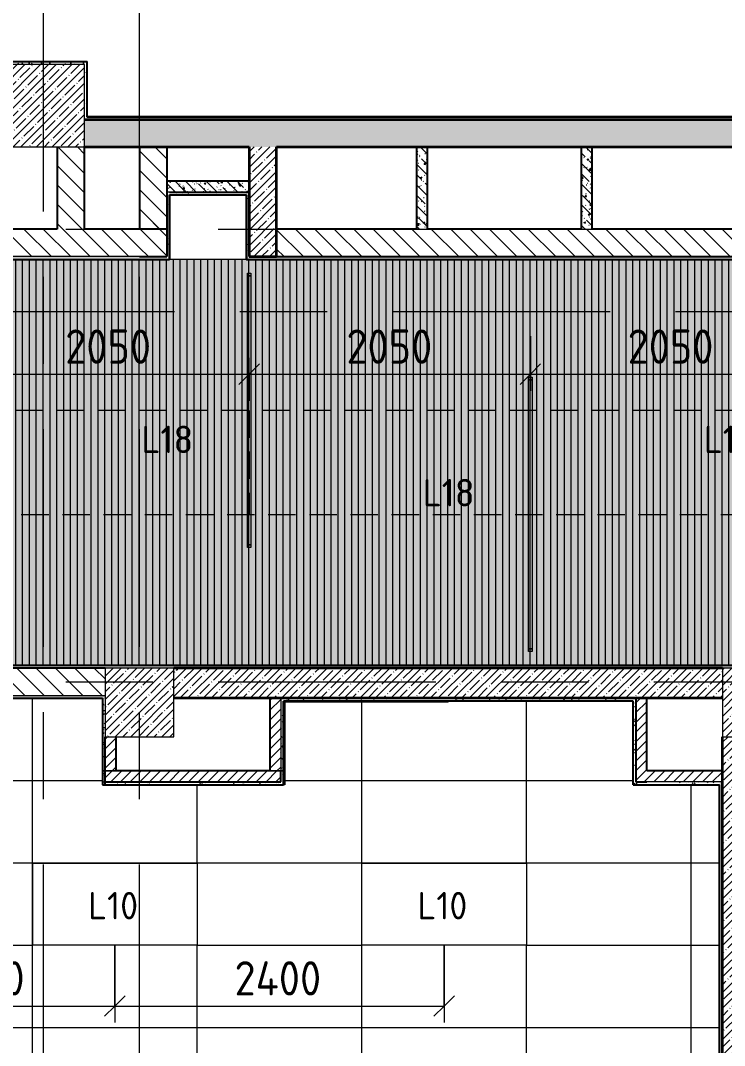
# Model space of a CAD drawing. Header units: millimetres. Extents: x 35098 to 231722, y -8553 to 29000.
# Drawn here: x 60293 to 65425, y 5148 to 12622 of the extents above; entities that cross this region are included whole.
import ezdxf

# ---------------------------------------------------------------- set-up
doc = ezdxf.new("R2010")
doc.units = ezdxf.units.MM
doc.linetypes.add('ADSK_Штрих_ш2 п1', pattern=[300, 200, -100])
doc.linetypes.add('Осевая', pattern=[3175, 635, -476.25, 1587.5, -476.25])
for name, color, linetype, lineweight in [('A-ANNO-DIMS', 7, 'Continuous', 9), ('A-ANNO-DIMS-100', 7, 'Continuous', 9), ('A-CLNG-PATT', 7, 'Continuous', 9), ('A-DETL-1', 7, 'ADSK_Штрих_ш2 п1', 9), ('A-WALL', 7, 'Continuous', 9), ('E-LITE-EQPM-IDEN', 7, 'Continuous', 9), ('I-WALL', 7, 'Continuous', 9), ('S-COLS', 7, 'Continuous', 9), ('Оси-2', 7, 'Осевая', 9)]:
    doc.layers.add(name, color=color, linetype=linetype, lineweight=lineweight)
for name, color, linetype, lineweight, true_color in [('A-ANNO-NOTE', 1, 'Continuous', 9, 0xff0000), ('A-CLNG-1', 7, 'Continuous', 9, 0xc0c0c0), ('A-WALL-1', 7, 'Continuous', 25, 0x3c3c3c), ('A-WALL-3', 7, 'Continuous', 35, 0x3c3c3c), ('A-WALL-FNSH-2', 7, 'Continuous', 13, 0x3c3c3c), ('E-LITE-EQPM-1', 1, 'Continuous', 9, 0xff0000)]:
    doc.layers.add(name, color=color, linetype=linetype, lineweight=lineweight, true_color=true_color)
doc.layers.add('A-CLNG-PATT-1', color=7, linetype='Continuous', lineweight=9, transparency=1)
doc.styles.add('GOST Common', font='GOST_Common.ttf', dxfattribs={"height": 200})
doc.styles.add('ISOCPEUR', font='isocpeur.ttf', dxfattribs={"width": 0.9, "height": 250})
doc.dimstyles.new('ISO-2_5_0_9К_БОЛЬШОЙ', dxfattribs={"dimscale": 304.8, "dimtxt": 248.995294, "dimasz": 0.492126, "dimexe": 0.393701, "dimexo": 0.984252, "dimgap": 0, "dimtad": 1, "dimdec": 0, "dimrnd": 10, "dimzin": 0, "dimdsep": 46, "dimtxsty": 'ISOCPEUR', "dimblk1": 'OBLIQUE', "dimblk2": 'OBLIQUE', "dimsah": 1, "dimcen": 0.09, "dimdle": 0.393701, "dimazin": 0, "dimtfac": 1, "dimtdec": 4, "dimtix": 1, "dimtmove": 0, "dimatfit": 3, "dimfxl": 1, "dimtvp": 1, "dimtolj": 1, "dimtzin": 0, "dimarcsym": 2})
doc.dimstyles.new('ISO-2_5_0_9К_БОЛЬШОЙ_1', dxfattribs={"dimscale": 304.8, "dimtxt": 248.995294, "dimasz": 0.492126, "dimexe": 0.393701, "dimexo": 0.984252, "dimgap": 0, "dimtad": 1, "dimdec": 0, "dimrnd": 10, "dimzin": 0, "dimdsep": 46, "dimtxsty": 'ISOCPEUR', "dimblk1": 'OBLIQUE', "dimblk2": 'OBLIQUE', "dimsah": 1, "dimcen": 0.09, "dimdle": 0.393701, "dimazin": 0, "dimtfac": 1, "dimtdec": 4, "dimtix": 1, "dimtmove": 2, "dimatfit": 3, "dimfxl": 1, "dimtvp": 1, "dimtolj": 1, "dimtzin": 0, "dimarcsym": 2})
pattern_1 = [(45, (0, 0), (-57.02463, 57.02463), []), (45, (57.025, 0), (-57.02463, 57.02463), [100.806, -20.161, 3.353, -16.808])]
pattern_2 = [(135, (0, 0), (-70.71068, -70.71068), [])]
pattern_3 = [(45, (0, 0), (-35.35534, 35.35534), [])]
pattern_4 = [(135, (0, 0), (-75.43415, -75.43415), [106.68, -17.78, 3.556, -17.78]), (135, (0, 75.39), (-75.43415, -75.43415), []), (50, (0, 0), (127.52922, -11.15758), [13.335, -146.685]), (355, (0, 0), (-24.66966, 133.74002), [10.668, -117.348]), (100.451, (10.63, -0.93), (102.85973, 122.58178), [11.333, -124.663]), (46.184, (0, 35.56), (189.75516, -29.43036), [20.002, -220.027]), (96.636, (15.81, 33.1), (166.1822, 173.1996), [17, -186.995]), (351.184, (0, 35.56), (166.18393, 173.1976), [16.002, -176.022]), (21, (17.78, 26.67), (106.13027, -71.58603), [13.335, -146.685]), (326, (17.78, 26.67), (43.26188, 128.93175), [10.668, -117.348]), (71.451, (26.62, 20.7), (149.39198, 57.34505), [11.333, -124.663]), (37.5, (0, 0), (2.162228, 59.188357), [3.353, -112.573, 3.353, -115.773, -117.792]), (37.5, (0, 0), (2.162228, 59.188357), [-235.052, 3.353, -114.44]), (7.5, (0, 0), (46.77386, 70.12615), [3.353, -64.567, 3.353, -109.906, -44.894]), (7.5, (0, 0), (46.77386, 70.12615), [-181.178, 3.353, -41.542]), (327.5, (-39.65, 0), (94.91367, -4.010093), [3.353, -41.097, 3.353, -135.331, -184.023]), (327.5, (-39.65, 0), (94.91367, -4.010093), [-183.134, 3.353, -180.67]), (317.5, (-57.43, 0), (103.69057, 17.79882), [3.353, -54.432, 3.353, -88.748, -130.683]), (317.5, (-57.43, 0), (103.69057, 17.79882), [-149.885, 3.353, -127.33])]
pattern_5 = [(0, (0, 0), (121.92, 30.48), [10.058, -81.382, 10.058, -81.382, -487.68]), (0, (0, 0), (121.92, 30.48), [-182.88, 10.058, -172.822, 10.058, -81.382, -213.36]), (0, (0, 0), (121.92, 30.48), [-457.2, 10.058, -50.902, 10.058, -142.342]), (120, (45.72, 15.24), (-87.356454, 90.345817), [10.058, -81.382, 10.058, -81.382, -487.68]), (120, (45.72, 15.24), (-87.356454, 90.345817), [-182.88, 10.058, -172.822, 10.058, -81.382, -213.36]), (120, (45.72, 15.24), (-87.356454, 90.345817), [-457.2, 10.058, -50.902, 10.058, -142.342]), (240, (60.96, 76.2), (-34.563546, -120.825817), [10.058, -81.382, 10.058, -81.382, -487.68]), (240, (60.96, 76.2), (-34.563546, -120.825817), [-182.88, 10.058, -172.822, 10.058, -81.382, -213.36]), (240, (60.96, 76.2), (-34.563546, -120.825817), [-457.2, 10.058, -50.902, 10.058, -142.342])]

# ---------------------------------------------------------------- blocks, each defined once
blk = doc.blocks.new('BSC_Колонна _Прямоугольная - 500х500-V4-План расстановки осветительного оборудования 2 этажа в осях 12-23')
at = {"layer": 'S-COLS'}
h = blk.add_hatch(dxfattribs=at)
h.set_pattern_fill('FP_5', color=256, style=0, pattern_type=2)
h.set_pattern_definition([(45, (-61160, -7650), (-57.02463, 57.02463), []), (45, (-61102.975, -7650), (-57.02463, 57.02463), [100.806, -20.161, 3.353, -16.808])])
h.paths.add_polyline_path([(-250, -250), (250, -250), (250, 250), (-250, 250)])
for p, q in [((250, 250), (-250, 250)), ((-250, 250), (-250, -250)), ((250, -250), (250, 250)), ((-250, -250), (250, -250))]:
    blk.add_line(p, q, dxfattribs=at)
blk = doc.blocks.new('BSC_Колонна _Прямоугольная - 500х500-V13-План расстановки осветительного оборудования 2 этажа в осях 12-23')
at = {"layer": 'S-COLS'}
h = blk.add_hatch(dxfattribs=at)
h.set_pattern_fill('FP_14', color=256, style=0, pattern_type=2)
h.set_pattern_definition([(45, (-65660, -7650), (-57.02463, 57.02463), []), (45, (-65602.975, -7650), (-57.02463, 57.02463), [100.806, -20.161, 3.353, -16.808])])
h.paths.add_polyline_path([(-250, -250), (250, -250), (250, 250), (-250, 250)])
for p, q in [((250, 250), (-250, 250)), ((-250, 250), (-250, -250)), ((250, -250), (250, 250)), ((-250, -250), (250, -250))]:
    blk.add_line(p, q, dxfattribs=at)
blk = doc.blocks.new('BSC_Колонна _Прямоугольная - 600х600-V20-План расстановки осветительного оборудования 2 этажа в осях 12-23')
at = {"layer": 'S-COLS'}
h = blk.add_hatch(dxfattribs=at)
h.set_pattern_fill('FP_29', color=256, style=0, pattern_type=2)
h.set_pattern_definition([(45, (-60460, -12000), (-57.02463, 57.02463), []), (45, (-60402.975, -12000), (-57.02463, 57.02463), [100.806, -20.161, 3.353, -16.808])])
h.paths.add_polyline_path([(-300, -300), (300, -300), (300, 300), (-300, 300), (-300, -83.9)])
for p, q in [((300, 300), (-300, 300)), ((-300, 300), (-300, -300)), ((300, -300), (300, 300)), ((-300, -300), (300, -300))]:
    blk.add_line(p, q, dxfattribs=at)
blk = doc.blocks.new('Downlight - Strip - 2000 мм-V43-План расстановки осветительного оборудования 2 этажа в осях 12-23')
at = {"layer": 'E-LITE-EQPM-1'}
for p, q in [((-1000, -231.3), (-1000, -205.9)), ((-1000, -205.9), (-980.9, -205.9)), ((-980.9, -231.3), (-980.9, -205.9)), ((-980.9, -205.9), (956.4, -205.9)), ((-980.9, -205.9), (-980.9, -231.3)), ((-980.9, -231.3), (-980.9, -205.9)), ((-980.9, -205.9), (956.4, -205.9)), ((956.6, -205.9), (981, -205.9)), ((956.6, -205.9), (981, -205.9)), ((981, -205.9), (981, -231.3)), ((981, -231.3), (981, -205.9)), ((981, -205.9), (1000, -205.9)), ((981, -205.9), (981, -231.3)), ((1000, -205.9), (1000, -231.3)), ((-980.9, -231.3), (-1000, -231.3)), ((950.8, -231.3), (-980.9, -231.3)), ((950.8, -231.3), (-980.9, -231.3)), ((981, -231.3), (951, -231.3)), ((981, -231.3), (951, -231.3)), ((1000, -231.3), (981, -231.3))]:
    blk.add_line(p, q, dxfattribs=at)
blk = doc.blocks.new('Downlight - Strip - 2000 мм-27655400-План расстановки осветительного оборудования 2 этажа в осях 12-23')
at = {"layer": 'E-LITE-EQPM-1'}
for p, q in [((-1000, -231.3), (-1000, -205.9)), ((-1000, -205.9), (-980.9, -205.9)), ((-980.9, -231.3), (-980.9, -205.9)), ((-980.9, -205.9), (981, -205.9)), ((-980.9, -205.9), (-980.9, -231.3)), ((-980.9, -231.3), (-980.9, -205.9)), ((-980.9, -205.9), (981, -205.9)), ((981, -205.9), (981, -231.3)), ((981, -231.3), (981, -205.9)), ((981, -205.9), (1000, -205.9)), ((981, -205.9), (981, -231.3)), ((1000, -205.9), (1000, -231.3)), ((-980.9, -231.3), (-1000, -231.3)), ((981, -231.3), (-980.9, -231.3)), ((981, -231.3), (-980.9, -231.3)), ((1000, -231.3), (981, -231.3))]:
    blk.add_line(p, q, dxfattribs=at)
blk = doc.blocks.new('DIMBLOCK147-План расстановки осветительного оборудования 2 этажа в осях 12-23')
at = {"layer": 'A-ANNO-DIMS-100'}
for p, q in [((59910, 10321), (59910, 9922.5)), ((59910, 10042.5), (59910, 10321)), ((61960, 9848.6), (61960, 10162.5)), ((59910, 10042.5), (61960, 10042.5)), ((61960, 10042.5), (61960, 9848.6))]:
    blk.add_line(p, q, dxfattribs=at)
at = {"layer": 'A-ANNO-DIMS-100', "lineweight": 20}
for p, q in [((59910, 10042.5), (59985, 10117.5)), ((61960, 10042.5), (62035, 10117.5)), ((59910, 10042.5), (59835, 9967.5)), ((61960, 10042.5), (61885, 9967.5))]:
    blk.add_line(p, q, dxfattribs=at)
at = {"layer": 'A-ANNO-DIMS-100', "color": 0, "insert": (60619, 10369.1), "char_height": 250, "width": 758.478, "attachment_point": 1, "line_spacing_factor": 1.149209, "style": 'ISOCPEUR'}
blk.add_mtext('2050', dxfattribs=at)
blk = doc.blocks.new('_Oblique')
at = {"color": 0, "linetype": 'ByBlock', "lineweight": -2}
blk.add_line((-0.5, -0.5), (0.5, 0.5), dxfattribs=at)
blk = doc.blocks.new('DIMBLOCK148-План расстановки осветительного оборудования 2 этажа в осях 12-23')
at = {"layer": 'A-ANNO-DIMS-100'}
for p, q in [((64010, 10321), (64010, 9922.5)), ((64010, 10042.5), (64010, 10321)), ((61960, 9848.6), (61960, 10162.5)), ((61960, 10042.5), (64010, 10042.5)), ((61960, 10042.5), (61960, 9848.6))]:
    blk.add_line(p, q, dxfattribs=at)
at = {"layer": 'A-ANNO-DIMS-100', "lineweight": 20}
for p, q in [((61960, 10042.5), (62035, 10117.5)), ((64010, 10042.5), (64085, 10117.5)), ((61960, 10042.5), (61885, 9967.5)), ((64010, 10042.5), (63935, 9967.5))]:
    blk.add_line(p, q, dxfattribs=at)
at = {"layer": 'A-ANNO-DIMS-100', "color": 0, "insert": (62669, 10369.1), "char_height": 250, "width": 758.478, "attachment_point": 1, "line_spacing_factor": 1.149209, "style": 'ISOCPEUR'}
blk.add_mtext('2050', dxfattribs=at)
blk = doc.blocks.new('DIMBLOCK149-План расстановки осветительного оборудования 2 этажа в осях 12-23')
at = {"layer": 'A-ANNO-DIMS-100'}
for p, q in [((64010, 10321), (64010, 9922.5)), ((64010, 10042.5), (64010, 10321)), ((66060, 9848.6), (66060, 10162.5)), ((64010, 10042.5), (66060, 10042.5)), ((66060, 10042.5), (66060, 9848.6))]:
    blk.add_line(p, q, dxfattribs=at)
at = {"layer": 'A-ANNO-DIMS-100', "lineweight": 20}
for p, q in [((64010, 10042.5), (64085, 10117.5)), ((66060, 10042.5), (66135, 10117.5)), ((64010, 10042.5), (63935, 9967.5)), ((66060, 10042.5), (65985, 9967.5))]:
    blk.add_line(p, q, dxfattribs=at)
at = {"layer": 'A-ANNO-DIMS-100', "color": 0, "insert": (64719, 10369.1), "char_height": 250, "width": 758.478, "attachment_point": 1, "line_spacing_factor": 1.149209, "style": 'ISOCPEUR'}
blk.add_mtext('2050', dxfattribs=at)
blk = doc.blocks.new('DIMBLOCK177-План расстановки осветительного оборудования 2 этажа в осях 12-23')
at = {"layer": 'A-ANNO-DIMS-100'}
for p, q in [((60981.5, 5878.6), (60981.5, 5316.1)), ((60981.5, 5436.1), (60981.5, 5878.6)), ((58581.5, 5581.1), (58581.5, 5316.1)), ((58581.5, 5436.1), (58581.5, 5581.1)), ((58581.5, 5436.1), (60981.5, 5436.1))]:
    blk.add_line(p, q, dxfattribs=at)
at = {"layer": 'A-ANNO-DIMS-100', "lineweight": 20}
for p, q in [((58581.5, 5436.1), (58656.5, 5511.1)), ((60981.5, 5436.1), (61056.5, 5511.1)), ((58581.5, 5436.1), (58506.5, 5361.1)), ((60981.5, 5436.1), (60906.5, 5361.1))]:
    blk.add_line(p, q, dxfattribs=at)
at = {"layer": 'A-ANNO-DIMS-100', "color": 0, "insert": (59691.9, 5762.8), "char_height": 250, "width": 787.208, "attachment_point": 1, "line_spacing_factor": 1.149209, "style": 'ISOCPEUR'}
blk.add_mtext('2400', dxfattribs=at)
blk = doc.blocks.new('DIMBLOCK178-План расстановки осветительного оборудования 2 этажа в осях 12-23')
at = {"layer": 'A-ANNO-DIMS-100'}
for p, q in [((60981.5, 5878.6), (60981.5, 5316.1)), ((60981.5, 5436.1), (60981.5, 5878.6)), ((63381.5, 5878.6), (63381.5, 5316.1)), ((63381.5, 5436.1), (63381.5, 5878.6)), ((60981.5, 5436.1), (63381.5, 5436.1))]:
    blk.add_line(p, q, dxfattribs=at)
at = {"layer": 'A-ANNO-DIMS-100', "lineweight": 20}
for p, q in [((60981.5, 5436.1), (61056.5, 5511.1)), ((63381.5, 5436.1), (63456.5, 5511.1)), ((60981.5, 5436.1), (60906.5, 5361.1)), ((63381.5, 5436.1), (63306.5, 5361.1))]:
    blk.add_line(p, q, dxfattribs=at)
at = {"layer": 'A-ANNO-DIMS-100', "color": 0, "insert": (61853.5, 5762.8), "char_height": 250, "width": 787.208, "attachment_point": 1, "line_spacing_factor": 1.149209, "style": 'ISOCPEUR'}
blk.add_mtext('2400', dxfattribs=at)

msp = doc.modelspace()

# ---------------------------------------------------------------- hatches: boundary and pattern name
at = {"layer": 'A-CLNG-PATT'}
h = msp.add_hatch(dxfattribs=at)
h.set_pattern_fill('FP_47', color=256, style=0, pattern_type=2)
h.set_pattern_definition([(90, (72858.237, -5848.237), (-50, 3e-15), [])])
h.paths.add_polyline_path([(74650.8, 7921), (74729, 7921), (74729, 8301), (75459, 8301), (75459, 10879), (74015.2, 10879), (74015.2, 10868.5), (66296, 10868.5), (66296, 10880), (47239.7, 10879), (47239.7, 11679), (44781.7, 11679), (44781.7, 10879), (42401, 10879), (42401, 10209), (38761, 10209), (38761, 7921), (73196.3, 7921)])
h = msp.add_hatch(dxfattribs=at)
h.set_pattern_fill('FP_53', color=256, style=0, pattern_type=2)
h.set_pattern_definition([(180, (51981, 7679), (7e-14, -600), []), (270, (51981, 7679), (1200, 7e-14), [])])
h.paths.add_polyline_path([(64469.4, 470), (65390, 470), (65389, 7050), (64760, 7050), (64759, 7660), (62210, 7659), (62210, 7050), (60890, 7050), (60889, 7680), (56930, 7680), (56930, 7380), (56780, 7379), (56780, 475), (57160, 475), (57160, 470), (60910, 470), (60910, 475), (61690, 475), (61690, 470), (63014.9, 470)])
h.paths.add_polyline_path([(63014.9, 1078.6), (62781.8, 1078.6), (62781.8, 1678.6), (63981.8, 1678.6), (63981.8, 1078.6)])
h.paths.add_polyline_path([(61560.4, 1078.6), (60381.8, 1078.6), (60381.8, 1678.6), (61581.8, 1678.6), (61581.8, 1078.6)])
h.paths.add_polyline_path([(58651.4, 1078.6), (57981.8, 1078.6), (57981.8, 1678.6), (59181.8, 1678.6), (59181.8, 1078.6)])
h.paths.add_polyline_path([(62781.8, 3478.6), (62781.8, 4078.6), (63981.8, 4078.6), (63981.8, 3478.6)])
h.paths.add_polyline_path([(60381.8, 3478.6), (60381.8, 4078.6), (61581.8, 4078.6), (61581.8, 3478.6), (61560.4, 3478.6)])
h.paths.add_polyline_path([(59181.8, 3478.6), (57981.8, 3478.6), (57981.8, 4078.6), (59181.8, 4078.6)])
h.paths.add_polyline_path([(63981.8, 5878.6), (62781.8, 5878.6), (62781.8, 6478.6), (63981.8, 6478.6), (63981.8, 6125.4)])
h.paths.add_polyline_path([(61560.4, 5878.6), (60381.8, 5878.6), (60381.8, 6478.6), (61581.8, 6478.6), (61581.8, 5878.6)])
h.paths.add_polyline_path([(58651.4, 5878.6), (57981.8, 5878.6), (57981.8, 6478.6), (59181.8, 6478.6), (59181.8, 5878.6)])
at = {"layer": 'A-CLNG-PATT-1'}
h = msp.add_hatch(color=256, dxfattribs=at)
h.paths.add_polyline_path([(74650.8, 7921), (74729, 7921), (74729, 8301), (75459, 8301), (75459, 10879), (74015.2, 10879), (74015.2, 10868.5), (66296, 10868.5), (66296, 10880), (47239.7, 10879), (47239.7, 11679), (44781.7, 11679), (44781.7, 10879), (42401, 10879), (42401, 10209), (38761, 10209), (38761, 7921), (73509, 7921)])
h.paths.add_polyline_path([(69954.2, 10879.5), (73509, 10879.5), (73509, 10900), (66791, 10900), (66791, 10879.5), (69137, 10879.5)])
at = {"layer": 'I-WALL'}
h = msp.add_hatch(dxfattribs=at)
h.set_pattern_fill('FP_46', color=256, style=0, pattern_type=2)
h.set_pattern_definition(pattern_5)
h.paths.add_polyline_path([(60760, 12300), (60780, 12300), (60780, 12320), (60160, 12320), (60160, 12300)])
h = msp.add_hatch(dxfattribs=at)
h.set_pattern_fill('FP_46', color=256, style=0, pattern_type=2)
h.set_pattern_definition(pattern_5)
h.paths.add_polyline_path([(60780, 11900), (60780, 12300), (60760, 12300), (60760, 11900)])
h = msp.add_hatch(dxfattribs=at)
h.set_pattern_fill('FP_17', color=256, style=0, pattern_type=2)
h.set_pattern_definition(pattern_1)
h.paths.add_polyline_path([(64380, 11700), (66160, 11700), (66160, 11900), (60760, 11900), (60760, 11700), (63260, 11700)])
h.paths.add_polyline_path([(59340, 11700), (60160, 11700), (60160, 11900), (54760, 11900), (54760, 11700), (59140, 11700)])
h = msp.add_hatch(dxfattribs=at)
h.set_pattern_fill('FP_46', color=256, style=0, pattern_type=2)
h.set_pattern_definition(pattern_5)
h.paths.add_polyline_path([(65923.9, 11900), (66160, 11900), (66160, 11920), (60780, 11920), (60780, 11900), (64469.4, 11900)])
h = msp.add_hatch(dxfattribs=at)
h.set_pattern_fill('FP_19', color=256, style=0, pattern_type=2)
h.set_pattern_definition(pattern_2)
h.paths.add_polyline_path([(60760, 11100), (60760, 11700), (60560, 11700), (60560, 11100)])
h = msp.add_hatch(dxfattribs=at)
h.set_pattern_fill('FP_19', color=256, style=0, pattern_type=2)
h.set_pattern_definition(pattern_2)
h.paths.add_polyline_path([(61360, 11100), (61360, 11700), (61160, 11700), (61160, 11100)])
h = msp.add_hatch(dxfattribs=at)
h.set_pattern_fill('FP_19', color=256, style=0, pattern_type=2)
h.set_pattern_definition(pattern_2)
h.paths.add_polyline_path([(61360, 10900), (61360, 11700), (61160, 11700), (61160, 10900)])
h = msp.add_hatch(dxfattribs=at)
h.set_pattern_fill('FP_17', color=256, style=0, pattern_type=2)
h.set_pattern_definition(pattern_1)
h.paths.add_polyline_path([(62160, 10900), (62160, 11700), (61960, 11700), (61960, 10900)])
h = msp.add_hatch(dxfattribs=at)
h.set_pattern_fill('FP_24', color=256, style=0, pattern_type=2)
h.set_pattern_definition(pattern_4)
h.paths.add_polyline_path([(63260, 11100), (63260, 11700), (63180, 11700), (63180, 11100)])
h = msp.add_hatch(dxfattribs=at)
h.set_pattern_fill('FP_24', color=256, style=0, pattern_type=2)
h.set_pattern_definition(pattern_4)
h.paths.add_polyline_path([(64460, 11100), (64460, 11700), (64380, 11700), (64380, 11100)])
h = msp.add_hatch(dxfattribs=at)
h.set_pattern_fill('FP_24', color=256, style=0, pattern_type=2)
h.set_pattern_definition(pattern_4)
h.paths.add_polyline_path([(61960, 11370), (61960, 11450), (61360, 11450), (61360, 11370), (61560.4, 11370)])
h = msp.add_hatch(dxfattribs=at)
h.set_pattern_fill('FP_46', color=256, style=0, pattern_type=2)
h.set_pattern_definition(pattern_5)
h.paths.add_polyline_path([(61360, 10880), (61380, 10880), (61380, 11370), (61360, 11370), (61360, 10900)])
h = msp.add_hatch(dxfattribs=at)
h.set_pattern_fill('FP_46', color=256, style=0, pattern_type=2)
h.set_pattern_definition(pattern_5)
h.paths.add_polyline_path([(61940, 11350), (61960, 11350), (61960, 11370), (61380, 11370), (61380, 11350), (61560.4, 11350)])
h = msp.add_hatch(dxfattribs=at)
h.set_pattern_fill('FP_46', color=256, style=0, pattern_type=2)
h.set_pattern_definition(pattern_5)
h.paths.add_polyline_path([(61960, 10900), (61960, 11350), (61940, 11350), (61940, 10900)])
h = msp.add_hatch(dxfattribs=at)
h.set_pattern_fill('FP_19', color=256, style=0, pattern_type=2)
h.set_pattern_definition(pattern_2)
h.paths.add_polyline_path([(61160, 10900), (61160, 11100), (59340, 11100), (59340, 10900), (60833.2, 10900)])
h.paths.add_polyline_path([(59140, 10900), (59140, 11100), (55700, 11100), (55700, 10900), (58651.4, 10900)])
h.paths.add_polyline_path([(55500, 10900), (55500, 11100), (51910, 11100), (51910, 10900), (54287.9, 10900)])
h.paths.add_polyline_path([(51710, 10900), (51710, 11100), (47260.7, 11100), (47260.7, 10900), (49924.5, 10900)])
h = msp.add_hatch(dxfattribs=at)
h.set_pattern_fill('FP_19', color=256, style=0, pattern_type=2)
h.set_pattern_definition(pattern_2)
h.paths.add_polyline_path([(66560, 10900), (66560, 11100), (62160, 11100), (62160, 10900), (65923.9, 10900)])
h = msp.add_hatch(dxfattribs=at)
h.set_pattern_fill('FP_46', color=256, style=0, pattern_type=2)
h.set_pattern_definition(pattern_5)
h.paths.add_polyline_path([(60833.2, 10880), (61360, 10880), (61360, 10900), (47240.7, 10900), (47240.7, 10880), (60105.9, 10880)])
h = msp.add_hatch(dxfattribs=at)
h.set_pattern_fill('FP_46', color=256, style=0, pattern_type=2)
h.set_pattern_definition(pattern_5)
h.paths.add_polyline_path([(66760, 10880), (66760, 10900), (61940, 10900), (61940, 10880), (66651.1, 10880)])
h = msp.add_hatch(dxfattribs=at)
h.set_pattern_fill('FP_46', color=256, style=0, pattern_type=2)
h.set_pattern_definition(pattern_5)
h.paths.add_polyline_path([(74750, 7900), (74750, 7920), (38742.7, 7920), (38742.7, 7900), (74650.8, 7900)])
h = msp.add_hatch(dxfattribs=at)
h.set_pattern_fill('FP_19', color=256, style=0, pattern_type=2)
h.set_pattern_definition(pattern_2)
h.paths.add_polyline_path([(60910, 7700), (60910, 7900), (56910, 7900), (56910, 7700), (60105.9, 7700)])
h = msp.add_hatch(dxfattribs=at)
h.set_pattern_fill('FP_17', color=256, style=0, pattern_type=2)
h.set_pattern_definition(pattern_1)
h.paths.add_polyline_path([(65410, 7680), (65410, 7900), (61410, 7900), (61410, 7680), (65196.6, 7680)])
h = msp.add_hatch(dxfattribs=at)
h.set_pattern_fill('FP_46', color=256, style=0, pattern_type=2)
h.set_pattern_definition(pattern_5)
h.paths.add_polyline_path([(60890, 7680), (60910, 7680), (60910, 7700), (56910, 7700), (56910, 7680), (60889, 7680)])
h = msp.add_hatch(dxfattribs=at)
h.set_pattern_fill('FP_46', color=256, style=0, pattern_type=2)
h.set_pattern_definition(pattern_5)
h.paths.add_polyline_path([(60910, 7070), (60910, 7680), (60890, 7680), (60890, 7070)])
h = msp.add_hatch(dxfattribs=at)
h.set_pattern_fill('FP_21', color=256, style=0, pattern_type=2)
h.set_pattern_definition(pattern_3)
h.paths.add_polyline_path([(62190, 7150), (62190, 7680), (62110, 7680), (62110, 7150)])
h = msp.add_hatch(dxfattribs=at)
h.set_pattern_fill('FP_46', color=256, style=0, pattern_type=2)
h.set_pattern_definition(pattern_5)
h.paths.add_polyline_path([(64759, 7660), (64760, 7660), (64760, 7680), (62190, 7680), (62190, 7660), (64469.4, 7660)])
h = msp.add_hatch(dxfattribs=at)
h.set_pattern_fill('FP_46', color=256, style=0, pattern_type=2)
h.set_pattern_definition(pattern_5)
h.paths.add_polyline_path([(62210, 7050), (62210, 7660), (62190, 7660), (62190, 7050)])
h = msp.add_hatch(dxfattribs=at)
h.set_pattern_fill('FP_46', color=256, style=0, pattern_type=2)
h.set_pattern_definition(pattern_5)
h.paths.add_polyline_path([(64760, 7070), (64780, 7070), (64780, 7680), (64760, 7680), (64760, 7283.5)])
h = msp.add_hatch(dxfattribs=at)
h.set_pattern_fill('FP_21', color=256, style=0, pattern_type=2)
h.set_pattern_definition(pattern_3)
h.paths.add_polyline_path([(64860, 7070), (64860, 7680), (64780, 7680), (64780, 7070)])
h = msp.add_hatch(dxfattribs=at)
h.set_pattern_fill('FP_21', color=256, style=0, pattern_type=2)
h.set_pattern_definition(pattern_3)
h.paths.add_polyline_path([(60990, 7150), (60990, 7400), (60910, 7400), (60910, 7150)])
h = msp.add_hatch(dxfattribs=at)
h.set_pattern_fill('FP_17', color=256, style=0, pattern_type=2)
h.set_pattern_definition(pattern_1)
h.paths.add_polyline_path([(65410, 400), (65630, 400), (65630, 7400), (65410, 7400), (65410, 1492.8)])
h = msp.add_hatch(dxfattribs=at)
h.set_pattern_fill('FP_21', color=256, style=0, pattern_type=2)
h.set_pattern_definition(pattern_3)
h.paths.add_polyline_path([(61560.4, 7070), (62190, 7070), (62190, 7150), (60910, 7150), (60910, 7070)])
h = msp.add_hatch(dxfattribs=at)
h.set_pattern_fill('FP_21', color=256, style=0, pattern_type=2)
h.set_pattern_definition(pattern_3)
h.paths.add_polyline_path([(65390, 7070), (65410, 7070), (65410, 7150), (64860, 7150), (64860, 7070)])
h = msp.add_hatch(dxfattribs=at)
h.set_pattern_fill('FP_46', color=256, style=0, pattern_type=2)
h.set_pattern_definition(pattern_5)
h.paths.add_polyline_path([(62190, 7050), (62190, 7070), (60890, 7070), (60890, 7050), (61560.4, 7050)])
h = msp.add_hatch(dxfattribs=at)
h.set_pattern_fill('FP_46', color=256, style=0, pattern_type=2)
h.set_pattern_definition(pattern_5)
h.paths.add_polyline_path([(62190, 7050), (62190, 7070), (60910, 7070), (60910, 7050), (61560.4, 7050)])
h = msp.add_hatch(dxfattribs=at)
h.set_pattern_fill('FP_46', color=256, style=0, pattern_type=2)
h.set_pattern_definition(pattern_5)
h.paths.add_polyline_path([(65389, 7050), (65390, 7050), (65390, 7070), (64760, 7070), (64760, 7050)])
h = msp.add_hatch(dxfattribs=at)
h.set_pattern_fill('FP_46', color=256, style=0, pattern_type=2)
h.set_pattern_definition(pattern_5)
h.paths.add_polyline_path([(65390, 120), (65410, 120), (65410, 7070), (65390, 7070), (65390, 121)])

# ---------------------------------------------------------------- linework, layer by layer
at = {"layer": 'A-ANNO-NOTE'}
for p, q in [((60381.5, 6478.6), (61581.5, 6478.6)), ((60381.5, 5878.6), (60381.5, 6478.6)), ((61581.5, 6478.6), (61581.5, 5878.6)), ((62781.5, 6478.6), (63981.5, 6478.6)), ((62781.5, 5878.6), (62781.5, 6478.6)), ((63981.5, 6478.6), (63981.5, 5878.6)), ((61581.5, 5878.6), (60381.5, 5878.6)), ((63981.5, 5878.6), (62781.5, 5878.6))]:
    msp.add_line(p, q, dxfattribs=at)
at = {"layer": 'A-CLNG-1'}
for p, q in [((61295.2, 10879), (47239.7, 10879)), ((61295.2, 10880), (61295.2, 10879)), ((61296, 10879), (61296, 10880)), ((66216, 10879), (61296, 10879)), ((60381.8, 5878.6), (60381.8, 6478.6)), ((60381.8, 6478.6), (61581.8, 6478.6)), ((61581.8, 6478.6), (61581.8, 5878.6)), ((62781.8, 5878.6), (62781.8, 6478.6)), ((62781.8, 6478.6), (63981.8, 6478.6)), ((63981.8, 6478.6), (63981.8, 5878.6)), ((61581.8, 5878.6), (60381.8, 5878.6)), ((63981.8, 5878.6), (62781.8, 5878.6))]:
    msp.add_line(p, q, dxfattribs=at)
at = {"layer": 'A-DETL-1'}
for p, q in [((74260, 9779), (45560, 9779)), ((61960, 9779), (61960, 9021)), ((43499, 9021), (72210, 9021))]:
    msp.add_line(p, q, dxfattribs=at)
at = {"layer": 'A-WALL'}
for p, q in [((61380, 11370), (61360, 11370)), ((63180, 11100), (63260, 11100)), ((64380, 11100), (64460, 11100)), ((61160, 10900), (55500, 10900)), ((56910, 7700), (60910, 7700)), ((60889, 7679), (60889, 7680)), ((62190, 7680), (62190, 7150)), ((64759, 7659), (64759, 7660)), ((65410, 7070), (64860, 7070))]:
    msp.add_line(p, q, dxfattribs=at)
at = {"layer": 'A-WALL-1'}
for p, q in [((60780, 12320), (60140, 12320)), ((60780, 11920), (60780, 12320)), ((60780, 11920), (66140, 11920)), ((60560, 11700), (60560, 11100)), ((60760, 11100), (60760, 11700)), ((61160, 11700), (61160, 11100)), ((61360, 11700), (61360, 10900)), ((63180, 11700), (63180, 11100)), ((63260, 11100), (63260, 11700)), ((64380, 11700), (64380, 11100)), ((64460, 11100), (64460, 11700)), ((61960, 11450), (61360, 11450)), ((61380, 11370), (61960, 11370)), ((61380, 11350), (61940, 11350)), ((61380, 10880), (61380, 11350)), ((61940, 11350), (61940, 10880)), ((60560, 11100), (59340, 11100)), ((61360, 11100), (60760, 11100)), ((63180, 11100), (62160, 11100)), ((64380, 11100), (63260, 11100)), ((66560, 11100), (64460, 11100)), ((47240.7, 10880), (61380, 10880)), ((61160, 10900), (61360, 10900)), ((61940, 10880), (66780, 10880)), ((62160, 10900), (66560, 10900)), ((74750, 7920), (38742.7, 7920)), ((60910, 7900), (56910, 7900)), ((56930, 7680), (60890, 7680)), ((60890, 7680), (60890, 7050)), ((62110, 7680), (62110, 7150)), ((62210, 7050), (62210, 7660)), ((64760, 7660), (62210, 7660)), ((64760, 7050), (64760, 7660)), ((64780, 7680), (64780, 7070)), ((64860, 7150), (64860, 7680)), ((60910, 7050), (60910, 7400)), ((60990, 7150), (60990, 7400)), ((62110, 7150), (60990, 7150)), ((62190, 7070), (62190, 7150)), ((65410, 7150), (64860, 7150)), ((60890, 7050), (62210, 7050)), ((60910, 7070), (62190, 7070)), ((64760, 7050), (65390, 7050)), ((64780, 7070), (64860, 7070)), ((65390, 120), (65390, 7050))]:
    msp.add_line(p, q, dxfattribs=at)
at = {"layer": 'A-WALL-3'}
for p, q in [((60760, 11900), (66160, 11900)), ((60760, 11700), (61960, 11700)), ((61960, 11700), (61960, 10900)), ((62160, 10900), (62160, 11700)), ((62160, 11700), (66160, 11700)), ((61960, 10900), (62160, 10900)), ((65410, 7900), (61410, 7900)), ((65410, 7680), (61410, 7680)), ((65410, 400), (65410, 7400))]:
    msp.add_line(p, q, dxfattribs=at)
at = {"layer": 'A-WALL-FNSH-2'}
for p, q in [((60781, 12321), (60139, 12321)), ((60781, 11921), (60781, 12321)), ((66139, 11921), (60781, 11921)), ((56931, 7679), (60889, 7679)), ((60889, 7679), (60889, 7150.4)), ((64759, 7659), (62210, 7659)), ((62211, 7150.4), (62211, 7659)), ((64759, 7659), (64759, 7049)), ((60889, 7150.4), (62211, 7150.4)), ((62210, 7151.4), (60890, 7151.4)), ((64759, 7049), (65389, 7049)), ((65389, 121), (65389, 7050))]:
    msp.add_line(p, q, dxfattribs=at)
at = {"layer": 'I-WALL'}
for p, q in [((61939, 11349), (61380, 11349)), ((61381, 11349), (61381, 10879)), ((61939, 10879), (61939, 11350)), ((61296, 10879), (61295.2, 10879)), ((61380, 10879), (61380, 10880)), ((61939, 10880), (61940, 10880)), ((38761, 7921), (74729, 7921)), ((62910, 7921), (62910, 7920)), ((64110, 7921), (64110, 7920)), ((64110.8, 7921), (64110.8, 7920)), ((64112.2, 7921), (64112.2, 7920)), ((62211, 7652), (62210, 7652)), ((62219, 7652), (62219, 7049.5)), ((63411, 7652), (62219, 7652)), ((62910, 7660), (62910, 7659)), ((63411, 7652), (63411, 7659)), ((64110, 7659), (64110, 7660)), ((62211, 7049.5), (62211, 7150.4)), ((62219, 7049.5), (62211, 7049.5))]:
    msp.add_line(p, q, dxfattribs=at)
at = {"layer": 'Оси-2'}
for p, q in [((60460, 593.7), (60460, 24898.1)), ((61160, 593.7), (61160, 24898.1)), ((38398.2, 11100), (82450, 11100)), ((39668.2, 10500), (82450, 10500)), ((38398.2, 7800), (82450, 7800))]:
    msp.add_line(p, q, dxfattribs=at)

# ---------------------------------------------------------------- block references
at = {"layer": 'E-LITE-EQPM-1', "rotation": 89.9999999999999}
for name, p in [('Downlight - Strip - 2000 мм-V43-План расстановки осветительного оборудования 2 этажа в осях 12-23', (61741.4, 9779)), ('Downlight - Strip - 2000 мм-27655400-План расстановки осветительного оборудования 2 этажа в осях 12-23', (63791.4, 9021))]:
    msp.add_blockref(name, p, dxfattribs=at)
at = {"layer": 'S-COLS'}
for name, p in [('BSC_Колонна _Прямоугольная - 600х600-V20-План расстановки осветительного оборудования 2 этажа в осях 12-23', (60460, 12000)), ('BSC_Колонна _Прямоугольная - 500х500-V4-План расстановки осветительного оборудования 2 этажа в осях 12-23', (61160, 7650)), ('BSC_Колонна _Прямоугольная - 500х500-V13-План расстановки осветительного оборудования 2 этажа в осях 12-23', (65660, 7650))]:
    msp.add_blockref(name, p, dxfattribs=at)

# ---------------------------------------------------------------- texts
at = {"layer": 'E-LITE-EQPM-IDEN', "char_height": 200, "width": 472.996, "attachment_point": 1, "style": 'GOST Common'}
for s, insert in [('L18', (61175.8, 9667.6)), ('L18', (65275.8, 9667.6)), ('L18', (63226.8, 9279.1)), ('L10', (60786.9, 6267.9)), ('L10', (63186.9, 6267.9))]:
    msp.add_mtext(s, dxfattribs=dict(at, insert=insert))

# ---------------------------------------------------------------- dimensions: what is measured, and where the dimension line sits
at = {"layer": 'A-ANNO-DIMS'}
for base, p1, p2, override, picture, middle in [((61960, 10042.5), (59910, 10021), (61960, 10148.6), {"dimpost": '<>', "dimfxl": 2053.964453}, 'DIMBLOCK147-План расстановки осветительного оборудования 2 этажа в осях 12-23', (60935, 10167.5)), ((64010, 10042.5), (61960, 10148.6), (64010, 10021), {"dimpost": '<>', "dimfxl": 2053.964453}, 'DIMBLOCK148-План расстановки осветительного оборудования 2 этажа в осях 12-23', (62985, 10167.5)), ((66060, 10042.5), (64010, 10021), (66060, 10148.6), {"dimpost": '<>', "dimfxl": 2053.964453}, 'DIMBLOCK149-План расстановки осветительного оборудования 2 этажа в осях 12-23', (65035, 10167.5)), ((63381.5, 5436.1), (60981.5, 6178.6), (63381.5, 6178.6), {"dimpost": '<>', "dimfxl": 2400}, 'DIMBLOCK178-План расстановки осветительного оборудования 2 этажа в осях 12-23', (62181.5, 5561.1))]:
    dim = msp.add_linear_dim(base=base, p1=p1, p2=p2, dimstyle='ISO-2_5_0_9К_БОЛЬШОЙ', override=override, dxfattribs=at)
    dim.commit()
    dim.dimension.update_dxf_attribs({"geometry": picture, "text_midpoint": middle})
dim = msp.add_linear_dim(base=(60981.5, 5436.1), p1=(58581.5, 5881.1), p2=(60981.5, 6178.6), dimstyle='ISO-2_5_0_9К_БОЛЬШОЙ_1', override={"dimpost": '<>', "dimfxl": 2418.36851}, dxfattribs=at)
dim.commit()
dim.dimension.update_dxf_attribs({"geometry": 'DIMBLOCK177-План расстановки осветительного оборудования 2 этажа в осях 12-23', "text_midpoint": (60085.5, 5596.1), "dimtype": 160})

doc.saveas('drawing.dxf')
